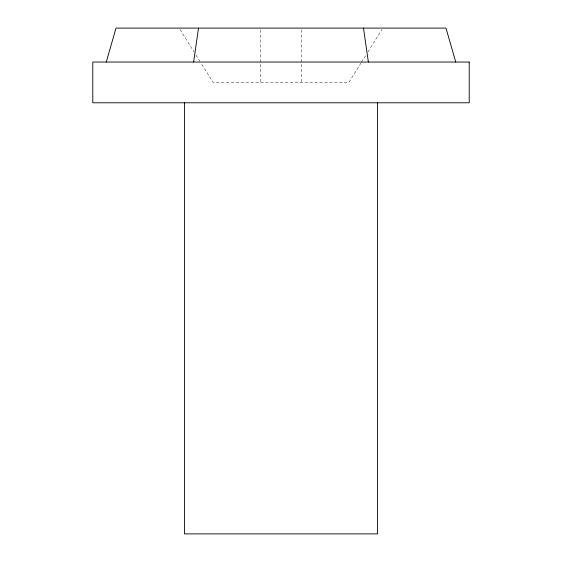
<?xml version="1.0" encoding="UTF-8"?>
<svg xmlns="http://www.w3.org/2000/svg" width="562" height="562" viewBox="0 0 562 562"><rect width="100%" height="100%" fill="white"/><g stroke="black" fill="none" stroke-linecap="round" stroke-linejoin="round"><path stroke-width="0.42" stroke-dasharray="2.81 2.11" d="M360.98 63.07L348.89 82.417L213.11 82.417L201.02 63.07M361.45 62.326L366.101 54.886M367.955 51.908L381.907 29.589M180.093 29.589L194.045 51.908M195.899 54.886L200.55 62.326M301.365 29.849L301.365 82.417M260.635 29.849L260.635 82.417"/><path stroke-width="0.84" d="M193.623 62.045L198.512 28.1M106.246 62.045L116.018 28.1L445.982 28.1L455.754 62.045M363.488 28.1L368.377 62.045M377.573 102.783L377.573 533.9L184.427 533.9L184.427 102.783M469.221 62.045L92.779 62.045L92.779 102.783L469.221 102.783L469.221 62.045"/></g></svg>
